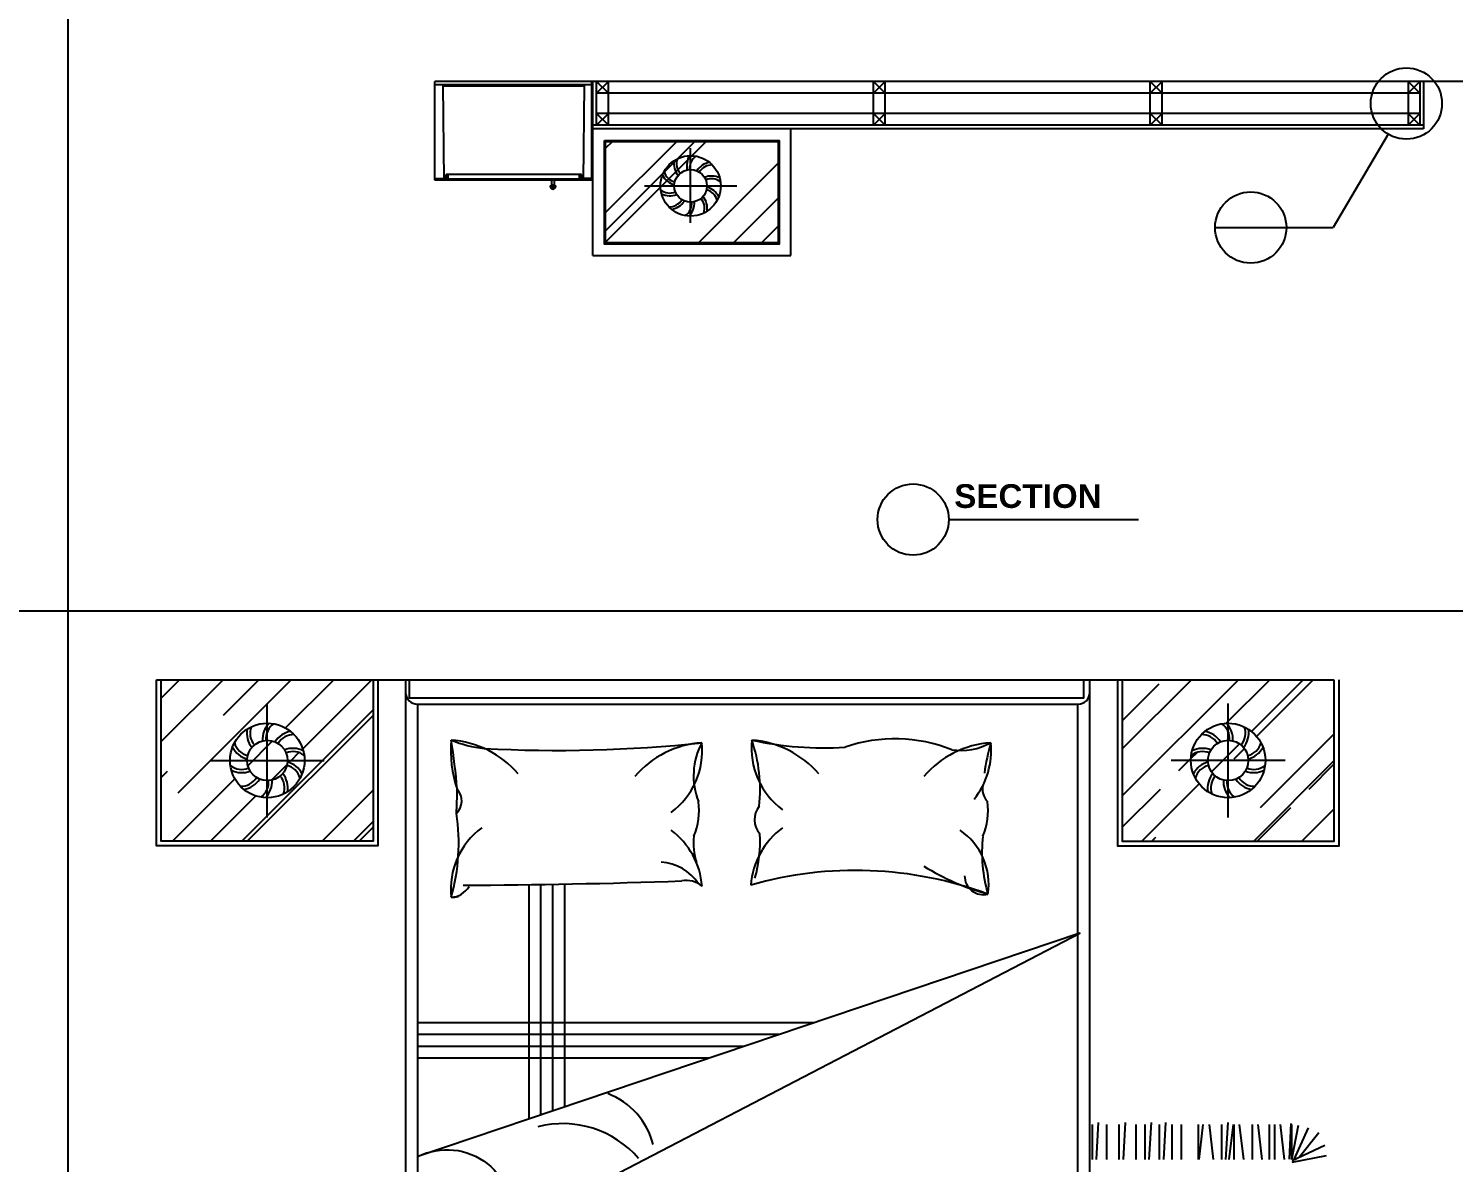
# Model space of a CAD drawing. Header units: inches. Extents: x 3 to 45, y 10.7 to 35.5.
# Drawn here: x 31.001 to 34.604, y 13.519 to 16.385 of the extents above; entities that cross this region are included whole.
import ezdxf

# ---------------------------------------------------------------- set-up
doc = ezdxf.new("R2010")
doc.units = ezdxf.units.IN
doc.header["$MEASUREMENT"] = 0
for name, color, linetype in [('02', 2, 'Continuous'), ('1', 1, 'Continuous'), ('4', 4, 'Continuous'), ('8', 8, 'Continuous')]:
    doc.layers.add(name, color=color, linetype=linetype)
doc.styles.add('HT', font='swisseb.ttf')

msp = doc.modelspace()

# ---------------------------------------------------------------- hatches: boundary and pattern name
at = {"layer": '8'}
h = msp.add_hatch(dxfattribs=at)
h.set_pattern_fill('AR-RROOF', color=256, scale=0.25, angle=45, style=0)
h.set_pattern_definition([(45, (27.30883, 5.41925), (0.212132, 0.5656854), [3.75, -0.5, 1.25, -0.25]), (45, (27.45556, 5.74275), (-0.41189, 0.058336), [0.75, -0.0825, 1.5, -0.1875]), (45, (27.24696, 5.6579), (0.8007984, 1.0376792), [2, -0.35, 1, -0.25])])
h.paths.add_polyline_path([(32.4602, 16.0996), (32.8962, 16.0996), (32.8962, 15.8436), (32.4602, 15.8436)])
h = msp.add_hatch(dxfattribs=at)
h.set_pattern_fill('AR-RROOF', color=256, scale=0.2, angle=45, style=0)
h.set_pattern_definition([(45, (48.8019, 6.70284), (0.1697056, 0.4525483), [3, -0.4, 1, -0.2]), (45, (48.91928, 6.96164), (-0.3295118, 0.046669), [0.6, -0.066, 1.2, -0.15]), (45, (48.7524, 6.89376), (0.6406387, 0.8301434), [1.6, -0.28, 0.8, -0.2])])
h.paths.add_polyline_path([(31.3364, 14.7393), (31.8724, 14.7393), (31.8724, 14.3313), (31.3364, 14.3313)])
h.paths.add_polyline_path([(31.699, 14.5353), (31.6559, 14.5353, 0.095204), (31.6522, 14.5542, -0.269062), (31.6982, 14.5481, -0.034102)], flags=16)
edge = h.paths.add_edge_path(flags=16)
edge.add_arc((31.6048, 14.5353), 0.0942, 180, 540, ccw=False)
edge = h.paths.add_edge_path(flags=0)
edge.add_arc((31.6048, 14.5353), 0.051, 180, 540, ccw=False)
h = msp.add_hatch(dxfattribs=at)
h.set_pattern_fill('AR-RROOF', color=256, scale=0.2, angle=45, style=0)
h.set_pattern_definition([(45, (48.81517, 6.70284), (0.1697056, 0.4525483), [3, -0.4, 1, -0.2]), (45, (48.93255, 6.96164), (-0.3295118, 0.046669), [0.6, -0.066, 1.2, -0.15]), (45, (48.76567, 6.89376), (0.6406387, 0.8301434), [1.6, -0.28, 0.8, -0.2])])
h.paths.add_polyline_path([(33.7667, 14.7393), (33.7667, 14.3313), (34.3027, 14.3313), (34.3027, 14.7393)])
h.paths.add_polyline_path([(33.9401, 14.5353), (33.9833, 14.5353, -0.095204), (33.9869, 14.5542, 0.269062), (33.941, 14.5481, 0.034102)], flags=16)
edge = h.paths.add_edge_path(flags=16)
edge.add_arc((34.0343, 14.5353), 0.0942, 0, 360)
edge = h.paths.add_edge_path(flags=0)
edge.add_arc((34.0343, 14.5353), 0.051, 0, 360)

# ---------------------------------------------------------------- linework, layer by layer
at = {"layer": '02'}
for p, q in [((32.4252, 16.0066), (32.4252, 16.2516)), ((32.4372, 16.1406), (32.4372, 16.2516)), ((32.4672, 16.2516), (32.4372, 16.2216)), ((32.4372, 16.2516), (32.4672, 16.2216)), ((32.4672, 16.1406), (32.4672, 16.2516)), ((33.1372, 16.1406), (33.1372, 16.2516)), ((33.1672, 16.2516), (33.1372, 16.2216)), ((33.1372, 16.2516), (33.1672, 16.2216)), ((33.1672, 16.1406), (33.1672, 16.2516)), ((33.8372, 16.1406), (33.8372, 16.2516)), ((33.8672, 16.2516), (33.8372, 16.2216)), ((33.8372, 16.2516), (33.8672, 16.2216)), ((33.8672, 16.1406), (33.8672, 16.2516)), ((34.4892, 16.2516), (34.4892, 16.1406)), ((34.5192, 16.2516), (34.4892, 16.2216)), ((34.4892, 16.2516), (34.5192, 16.2216)), ((34.5192, 16.2516), (34.5192, 16.1406)), ((32.4252, 16.2426), (32.0282, 16.2426)), ((34.5192, 16.2216), (32.4372, 16.2216)), ((34.5192, 16.1706), (32.4372, 16.1706)), ((32.4672, 16.1706), (32.4372, 16.1406)), ((32.4372, 16.1706), (32.4672, 16.1406)), ((33.1672, 16.1706), (33.1372, 16.1406)), ((33.1372, 16.1706), (33.1672, 16.1406)), ((33.8672, 16.1706), (33.8372, 16.1406)), ((33.8372, 16.1706), (33.8672, 16.1406)), ((34.5192, 16.1706), (34.4892, 16.1406)), ((34.4892, 16.1706), (34.5192, 16.1406)), ((34.5282, 16.1406), (32.4282, 16.1406)), ((32.6752, 15.8943), (32.6752, 16.0829)), ((32.0282, 16.0066), (32.0522, 16.0066)), ((32.0622, 16.0016), (32.0622, 16.0166)), ((32.3942, 16.0046), (32.0622, 16.0046)), ((32.331, 15.9866), (32.331, 16.0016)), ((32.3942, 16.0016), (32.3942, 16.0166)), ((32.4282, 16.0066), (32.4042, 16.0066)), ((32.323, 15.9866), (32.331, 15.9866)), ((32.5584, 15.9875), (32.792, 15.9875)), ((33.3278, 15.1442), (33.8078, 15.1442)), ((31.6048, 14.3911), (31.6048, 14.6795)), ((31.9846, 14.6775), (33.6546, 14.6775)), ((34.0343, 14.3911), (34.0343, 14.6795)), ((31.4606, 14.5353), (31.749, 14.5353)), ((34.1785, 14.5353), (33.8901, 14.5353)), ((32.266, 14.2215), (32.266, 13.6289)), ((32.296, 14.222), (32.296, 13.639)), ((32.326, 14.2224), (32.326, 13.6491)), ((32.356, 14.2229), (32.356, 13.6593)), ((32.9881, 13.8726), (31.9846, 13.8726)), ((32.8992, 13.8426), (31.9846, 13.8426)), ((32.8103, 13.8126), (31.9846, 13.8126)), ((32.7214, 13.7826), (31.9846, 13.7826)), ((33.7014, 13.5264), (33.7067, 13.6205)), ((33.7695, 13.5264), (33.7748, 13.6205)), ((33.8349, 13.5264), (33.8401, 13.6205)), ((33.8716, 13.5264), (33.8768, 13.6205)), ((34.0288, 13.5264), (34.034, 13.6205)), ((33.6909, 13.5264), (33.6909, 13.6153)), ((33.7276, 13.5264), (33.7276, 13.6153)), ((33.759, 13.5264), (33.759, 13.6153)), ((33.8019, 13.5271), (33.8019, 13.6151)), ((33.8244, 13.5264), (33.8244, 13.6153)), ((33.8611, 13.5264), (33.8611, 13.6153)), ((33.8925, 13.5264), (33.8925, 13.6153)), ((33.9162, 13.5264), (33.9162, 13.6153)), ((33.9591, 13.5271), (33.9591, 13.6151)), ((33.9606, 13.5271), (33.9711, 13.6153)), ((33.9973, 13.5264), (33.9868, 13.6153)), ((34.0183, 13.5264), (34.0183, 13.6153)), ((34.0371, 13.5271), (34.0476, 13.6153)), ((34.0497, 13.5264), (34.0497, 13.6153)), ((34.0738, 13.5264), (34.0633, 13.6153)), ((34.0962, 13.5264), (34.0962, 13.6153)), ((34.1203, 13.5264), (34.1099, 13.6153)), ((34.1391, 13.5271), (34.1391, 13.6151)), ((34.1527, 13.5264), (34.1527, 13.6153)), ((34.1768, 13.5264), (34.1663, 13.6153)), ((34.1898, 13.528), (34.1932, 13.6175)), ((34.1955, 13.5271), (34.1955, 13.6151)), ((34.1955, 13.5271), (34.2119, 13.6136)), ((34.201, 13.5271), (34.2376, 13.6072)), ((34.2138, 13.5325), (34.2638, 13.595)), ((34.1958, 13.5241), (34.2784, 13.5629)), ((34.1961, 13.5198), (34.2833, 13.5372))]:
    msp.add_line(p, q, dxfattribs=at)
for points in [[(34.4392, 16.1181), (34.3002, 15.8823)], [(34.0014, 15.8823), (34.3002, 15.8823)], [(31.8844, 14.7393), (31.8844, 14.3193), (31.3244, 14.3193), (31.3244, 14.7393)], [(31.8724, 14.7393), (31.8724, 14.3313), (31.3364, 14.3313), (31.3364, 14.7393)], [(31.9546, 14.7393), (31.9546, 12.7093), (33.6846, 12.7093), (33.6846, 14.7393)], [(33.7547, 14.7393), (33.7547, 14.3193), (34.3147, 14.3193), (34.3147, 14.7393)], [(33.7667, 14.7393), (33.7667, 14.3313), (34.3027, 14.3313), (34.3027, 14.7393)]]:
    msp.add_lwpolyline(points, dxfattribs=at)
for points in [[(32.4572, 16.1026), (32.8992, 16.1026), (32.8992, 15.8406), (32.4572, 15.8406)], [(32.4602, 16.0996), (32.8962, 16.0996), (32.8962, 15.8436), (32.4602, 15.8436)]]:
    msp.add_lwpolyline(points, close=True, dxfattribs=at)
for points in [[(32.323, 16.0016), (32.323, 15.9866, 1)], [(32.323, 15.9896), (32.32, 15.9866, 1), (32.334, 15.9866), (32.331, 15.9896)], [(32.1529, 14.5659, 0.040806), (32.7036, 14.5802, 0.040806)]]:
    msp.add_lwpolyline(points, format="xyb", dxfattribs=at)
msp.add_lwpolyline([(32.22, 13.3505), (33.6594, 14.0992), (31.9858, 13.5343, -0.631774)], format="xyb", close=True, dxfattribs=at)
for centre, radius in [((34.4849, 16.1957), 0.09), ((32.6752, 15.9875), 0.0763), ((32.6752, 15.9875), 0.0413), ((32.327, 15.9866), 0.004), ((34.0914, 15.8823), 0.09), ((33.2378, 15.1442), 0.09), ((31.6048, 14.5353), 0.0942), ((34.0343, 14.5353), 0.0942), ((31.6048, 14.5353), 0.051), ((34.0343, 14.5353), 0.051)]:
    msp.add_circle(centre, radius, dxfattribs=at)
for centre, radius, start, end in [((32.6819, 16.0447), 0.049, 172.17, 218.4897), ((32.6771, 16.0436), 0.0374, 160.3002, 220.538), ((32.7656, 16.0312), 0.1004, 161.091, 182.0012), ((32.7097, 16.0317), 0.0374, 124.3002, 184.538), ((32.7316, 15.9988), 0.049, 100.17, 146.4897), ((32.7291, 16.003), 0.0374, 88.3002, 148.538), ((32.647, 16.0377), 0.049, 208.17, 254.4897), ((32.6438, 16.0341), 0.0374, 196.3002, 256.538), ((32.7274, 15.9634), 0.049, 64.17, 110.4897), ((32.7279, 15.9683), 0.0374, 52.3002, 112.538), ((32.6224, 16.0067), 0.0374, 232.3002, 292.538), ((32.6229, 16.0116), 0.049, 244.17, 290.4897), ((32.7065, 15.941), 0.0374, 16.3002, 76.538), ((32.7033, 15.9373), 0.049, 28.17, 74.4897), ((32.6212, 15.9721), 0.0374, 268.3002, 328.538), ((32.6187, 15.9763), 0.049, 280.17, 326.4897), ((32.6406, 15.9433), 0.0374, 304.3002, 4.538), ((32.6361, 15.9453), 0.049, 316.17, 2.4897), ((32.6732, 15.9314), 0.0374, 340.3002, 40.538), ((32.6684, 15.9304), 0.049, 352.17, 38.4897), ((31.9846, 14.7075), 0.03, 180, 270), ((33.6546, 14.7075), 0.03, 270, 0), ((31.653, 14.5875), 0.0605, 136.17, 182.4897), ((33.9861, 14.5875), 0.0605, 357.5103, 43.83), ((31.6132, 14.6058), 0.0605, 172.17, 218.4897), ((31.6073, 14.6045), 0.0462, 160.3002, 220.538), ((31.6475, 14.5899), 0.0462, 124.3002, 184.538), ((31.6745, 14.5492), 0.0605, 100.17, 146.4897), ((31.6714, 14.5544), 0.0462, 88.3002, 148.538), ((33.9677, 14.5544), 0.0462, 31.462, 91.6998), ((33.9647, 14.5492), 0.0605, 33.5103, 79.83), ((33.9917, 14.5899), 0.0462, 355.462, 55.6998), ((34.0319, 14.6045), 0.0462, 319.462, 19.6998), ((34.026, 14.6058), 0.0605, 321.5103, 7.83), ((31.5701, 14.5973), 0.0605, 208.17, 254.4897), ((31.5661, 14.5927), 0.0462, 196.3002, 256.538), ((31.6694, 14.5055), 0.0605, 64.17, 110.4897), ((31.6699, 14.5116), 0.0462, 52.3002, 112.538), ((32.3771, 14.5615), 0.3085, 175.3048, 198.6942), ((30.4543, 14.3255), 1.6364, 4.8098, 9.1892), ((32.1824, 14.8592), 0.2948, 247.5178, 264.267), ((32.0525, 14.3424), 0.245, 40.4189, 85.9871), ((32.7207, 14.3358), 0.245, 94.0129, 139.5811), ((32.5103, 14.5602), 0.1943, 306.5711, 5.89), ((32.8593, 14.4966), 0.1767, 151.7736, 201.6983), ((33.0231, 14.5669), 0.1943, 174.11, 233.4289), ((33.0115, 15.4234), 0.8561, 257.7438, 273.6284), ((32.8126, 14.3424), 0.245, 40.4189, 85.9871), ((32.4725, 14.4625), 0.3783, 353.4947, 19.1867), ((33.1918, 14.2023), 0.3878, 68.2026, 108.9817), ((33.4514, 14.3358), 0.245, 94.0129, 139.5811), ((33.3587, 14.717), 0.1563, 261.5958, 298.9092), ((33.2409, 14.5602), 0.1943, 320.9404, 5.89), ((33.9302, 14.4342), 0.517, 163.6046, 172.3273), ((33.9692, 14.5116), 0.0462, 67.462, 127.6998), ((33.9698, 14.5055), 0.0605, 69.5103, 115.83), ((34.0731, 14.5927), 0.0462, 283.462, 343.6998), ((34.0691, 14.5973), 0.0605, 285.5103, 331.83), ((31.5397, 14.559), 0.0462, 232.3002, 292.538), ((31.6435, 14.4778), 0.0462, 16.3002, 76.538), ((31.6395, 14.4733), 0.0605, 28.17, 74.4897), ((33.9996, 14.4733), 0.0605, 105.5103, 151.83), ((33.9956, 14.4778), 0.0462, 103.462, 163.6998), ((34.0994, 14.559), 0.0462, 247.462, 307.6998), ((31.5403, 14.565), 0.0605, 244.17, 290.4897), ((31.5382, 14.5162), 0.0462, 268.3002, 328.538), ((31.5351, 14.5214), 0.0605, 280.17, 326.4897), ((31.5621, 14.4807), 0.0462, 304.3002, 4.538), ((31.5566, 14.4831), 0.0605, 316.17, 2.4897), ((31.6024, 14.466), 0.0462, 340.3002, 40.538), ((31.5965, 14.4647), 0.0605, 352.17, 38.4897), ((34.0427, 14.4647), 0.0605, 141.5103, 187.83), ((34.0368, 14.466), 0.0462, 139.462, 199.6998), ((34.0826, 14.4831), 0.0605, 177.5103, 223.83), ((34.077, 14.4807), 0.0462, 175.462, 235.6998), ((34.104, 14.5214), 0.0605, 213.5103, 259.83), ((34.1009, 14.5162), 0.0462, 211.462, 271.6998), ((34.0989, 14.565), 0.0605, 249.5103, 295.83), ((32.0518, 14.4327), 0.0446, 314.4736, 42.1713), ((29.7237, 14.5084), 2.3618, 357.3905, 358.8876), ((33.4591, 14.4627), 0.0459, 165.3506, 223.2684), ((32.5284, 14.4092), 0.1681, 337.017, 7.5368), ((32.8915, 14.386), 0.0547, 142.0833, 220.902), ((33.2591, 14.4092), 0.1681, 337.017, 7.5368), ((31.5932, 14.3259), 0.4956, 344.0243, 8.7071), ((32.2629, 14.2094), 0.1943, 126.5711, 185.89), ((32.5103, 14.2028), 0.1943, 4.3181, 53.4289), ((32.8659, 14.3283), 0.1834, 175.2233, 196.23), ((33.0304, 14.2028), 0.204, 127.1197, 175.09), ((32.5209, 14.3297), 0.3299, 343.7954, 3.5554), ((33.2638, 14.2224), 0.1651, 351.2621, 55.7572), ((33.7862, 14.3033), 0.3745, 173.8296, 196.4356), ((32.5932, 14.1561), 0.1223, 33.628, 86.4744), ((33.5993, 14.8109), 0.6373, 238.3499, 254.3137), ((32.6645, 14.1718), 0.0603, 49.0991, 101.3702), ((33.092, 13.2943), 0.9631, 69.6507, 105.9631), ((33.4156, 14.2437), 0.0478, 179.7727, 283.8018), ((32.0662, 14.2463), 0.057, 273.4709, 328.5412), ((32.0491, 31.0753), 16.8552, 270.17399, 272.05214), ((32.0525, 14.4338), 0.245, 274.0129, 278.3417), ((32.3991, 13.5185), 0.1871, 14.1863, 69.1212), ((32.3519, 13.3648), 0.2527, 40.629, 104.3712)]:
    msp.add_arc(centre, radius, start, end, dxfattribs=at)
at = {"layer": '1'}
for p, q in [((35.9282, 16.2516), (32.0282, 16.2516)), ((31.3244, 14.7393), (34.3014, 14.7393))]:
    msp.add_line(p, q, dxfattribs=at)
at = {"layer": '4'}
for p, q in [((31.1003, 33.8727), (31.1003, 11.0605)), ((32.0282, 16.0016), (32.0282, 16.2516)), ((32.4282, 15.8116), (32.4282, 16.2516)), ((34.5282, 16.2516), (34.5282, 16.1316)), ((32.0522, 16.0016), (32.0492, 16.2426)), ((32.4072, 16.2396), (32.0492, 16.2396)), ((32.4042, 16.0016), (32.4072, 16.2426)), ((34.5282, 16.1316), (32.4282, 16.1316)), ((32.9282, 15.8116), (32.9282, 16.1316)), ((32.4282, 16.0016), (32.0282, 16.0016)), ((32.3992, 16.0166), (32.0572, 16.0166)), ((32.0572, 16.0016), (32.0572, 16.0166)), ((32.3992, 16.0016), (32.3992, 16.0166)), ((32.4282, 15.8116), (32.9282, 15.8116)), ((24.3249, 14.9136), (44.6511, 14.9136))]:
    msp.add_line(p, q, dxfattribs=at)
msp.add_lwpolyline([(33.6684, 14.7393), (33.6684, 14.6924), (31.9646, 14.6924), (31.9646, 14.7393)], dxfattribs=at)
msp.add_lwpolyline([(31.9846, 14.6775), (31.9846, 12.7893, 0.414214), (32.0346, 12.7393), (33.6046, 12.7393, 0.414214), (33.6546, 12.7893), (33.6546, 14.6775)], format="xyb", dxfattribs=at)

# ---------------------------------------------------------------- texts
at = {"layer": '02', "style": 'HT'}
msp.add_text('SECTION', height=0.06, dxfattribs=at).set_placement((33.3417, 15.1736))

doc.saveas('drawing.dxf')
